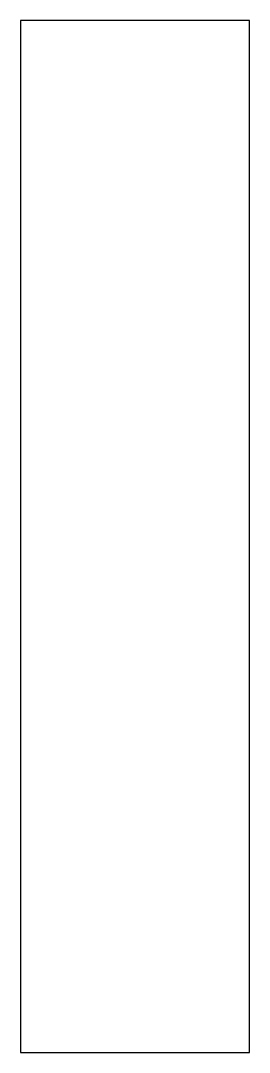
# Model space of a CAD drawing. Header units: millimetres. Extents: x -294 to -192, y -74 to 386.
import ezdxf

# ---------------------------------------------------------------- set-up
doc = ezdxf.new("R2010")
doc.units = ezdxf.units.MM
doc.layers.get('0').update_dxf_attribs({"linetype": 'CONTINUOUS'})

msp = doc.modelspace()

# ---------------------------------------------------------------- linework, layer by layer
msp.add_lwpolyline([(-192, 386), (-294, 386), (-294, -74), (-192, -74)], close=True)

doc.saveas('drawing.dxf')
